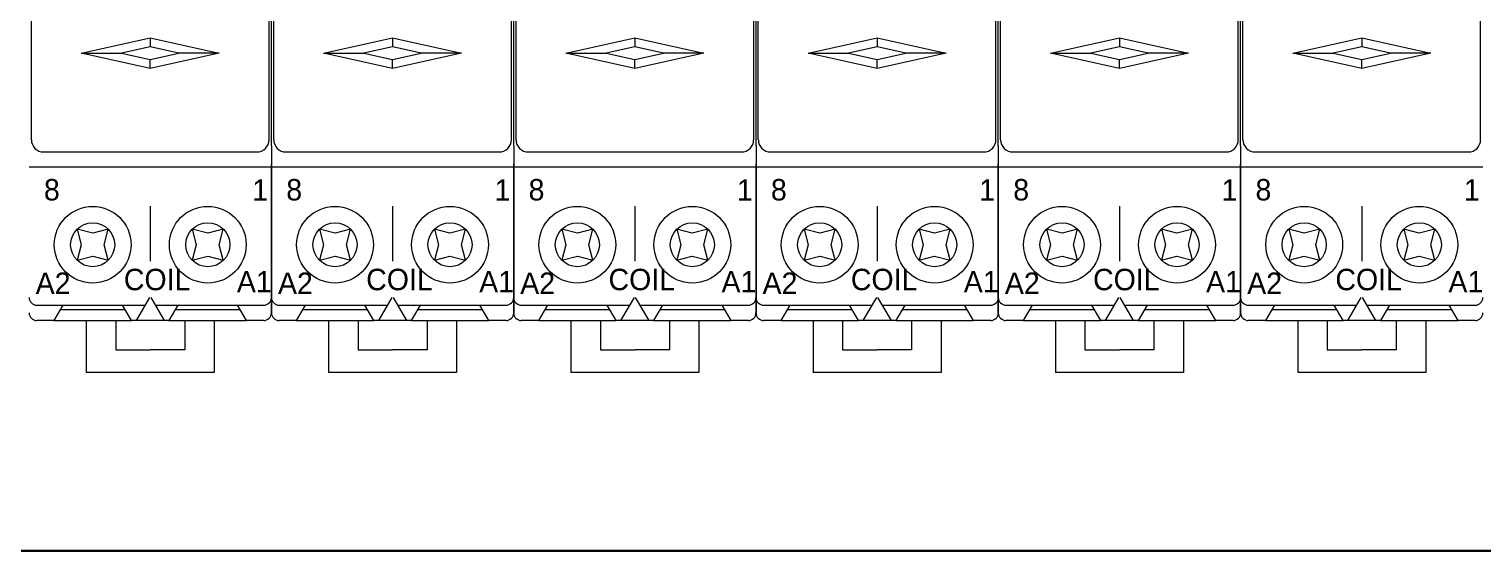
# Model space of a CAD drawing. Header units: millimetres. Extents: x -6000 to 26000, y -6000 to 26000.
# Drawn here: x 117.67 to 130.86, y -4369.93 to -4365.19 of the extents above; entities that cross this region are included whole.
import ezdxf

# ---------------------------------------------------------------- set-up
doc = ezdxf.new("R2010")
doc.units = ezdxf.units.MM
doc.header["$MEASUREMENT"] = 0
for name, color, linetype, lineweight in [('Чертеж и Рисунок_Ном._пера__1', 7, 'Continuous', 15), ('Чертеж и Рисунок_Ном._пера__21', 7, 'Continuous', 30), ('Чертеж и Рисунок_Ном._пера__7', 7, 'Continuous', 15)]:
    doc.layers.add(name, color=color, linetype=linetype, lineweight=lineweight)
doc.styles.add('СГЕНЕРИР_СТИЛЬ_2', font='')
doc.styles.get('СГЕНЕРИР_СТИЛЬ_2').set_extended_font_data('Arial')

msp = doc.modelspace()

# ---------------------------------------------------------------- linework, layer by layer
at = {"layer": 'Чертеж и Рисунок_Ном._пера__21', "color": 7, "linetype": 'Continuous', "lineweight": 30}
msp.add_line((84.398, -4369.925), (155.339, -4369.925), dxfattribs=at)
at = {"layer": 'Чертеж и Рисунок_Ном._пера__7', "color": 7, "linetype": 'Continuous', "lineweight": 15}
for p, q in [((119.869, -4366.248), (119.869, -4362.603)), ((122.067, -4366.248), (122.067, -4362.603)), ((124.265, -4366.248), (124.265, -4362.603)), ((126.462, -4366.248), (126.462, -4362.603)), ((128.66, -4366.248), (128.66, -4362.603)), ((117.692, -4365.399), (117.692, -4364.843)), ((119.848, -4365.399), (119.848, -4364.843)), ((119.89, -4365.399), (119.89, -4364.843)), ((122.046, -4365.399), (122.046, -4364.843)), ((122.088, -4365.399), (122.088, -4364.843)), ((124.244, -4365.399), (124.244, -4364.843)), ((124.285, -4365.399), (124.285, -4364.843)), ((126.441, -4365.399), (126.441, -4364.843)), ((126.483, -4365.399), (126.483, -4364.843)), ((128.639, -4365.399), (128.639, -4364.843)), ((128.681, -4365.399), (128.681, -4364.843)), ((130.837, -4365.399), (130.837, -4364.843)), ((119.869, -4366.248), (119.869, -4364.926)), ((122.067, -4366.248), (122.067, -4364.926)), ((124.265, -4366.248), (124.265, -4364.926)), ((126.462, -4366.248), (126.462, -4364.926)), ((128.66, -4366.248), (128.66, -4364.926)), ((118.144, -4365.406), (118.77, -4365.267)), ((118.77, -4365.267), (119.396, -4365.406)), ((118.77, -4365.267), (118.77, -4365.348)), ((120.342, -4365.406), (120.968, -4365.267)), ((120.968, -4365.267), (121.594, -4365.406)), ((120.968, -4365.267), (120.968, -4365.348)), ((122.54, -4365.406), (123.166, -4365.267)), ((123.166, -4365.267), (123.792, -4365.406)), ((123.166, -4365.267), (123.166, -4365.348)), ((124.737, -4365.406), (125.363, -4365.267)), ((125.363, -4365.267), (125.989, -4365.406)), ((125.363, -4365.267), (125.363, -4365.348)), ((126.935, -4365.406), (127.561, -4365.267)), ((127.561, -4365.267), (128.187, -4365.406)), ((127.561, -4365.267), (127.561, -4365.348)), ((129.133, -4365.406), (129.759, -4365.267)), ((129.759, -4365.267), (130.385, -4365.406)), ((129.759, -4365.267), (129.759, -4365.348)), ((117.692, -4366.192), (117.692, -4365.399)), ((118.77, -4365.545), (118.144, -4365.406)), ((118.144, -4365.406), (118.51, -4365.406)), ((118.77, -4365.348), (118.51, -4365.406)), ((118.51, -4365.406), (118.77, -4365.464)), ((119.03, -4365.406), (118.77, -4365.348)), ((119.396, -4365.406), (118.77, -4365.545)), ((118.77, -4365.464), (119.03, -4365.406)), ((119.396, -4365.406), (119.03, -4365.406)), ((119.848, -4366.192), (119.848, -4365.399)), ((119.89, -4366.192), (119.89, -4365.399)), ((120.968, -4365.545), (120.342, -4365.406)), ((120.342, -4365.406), (120.708, -4365.406)), ((120.968, -4365.348), (120.708, -4365.406)), ((120.708, -4365.406), (120.968, -4365.464)), ((121.227, -4365.406), (120.968, -4365.348)), ((121.594, -4365.406), (120.968, -4365.545)), ((120.968, -4365.464), (121.227, -4365.406)), ((121.594, -4365.406), (121.227, -4365.406)), ((122.046, -4366.192), (122.046, -4365.399)), ((122.088, -4366.192), (122.088, -4365.399)), ((123.166, -4365.545), (122.54, -4365.406)), ((122.54, -4365.406), (122.906, -4365.406)), ((123.166, -4365.348), (122.906, -4365.406)), ((122.906, -4365.406), (123.166, -4365.464)), ((123.425, -4365.406), (123.166, -4365.348)), ((123.792, -4365.406), (123.166, -4365.545)), ((123.166, -4365.464), (123.425, -4365.406)), ((123.792, -4365.406), (123.425, -4365.406)), ((124.244, -4366.192), (124.244, -4365.399)), ((124.285, -4366.192), (124.285, -4365.399)), ((125.363, -4365.545), (124.737, -4365.406)), ((124.737, -4365.406), (125.104, -4365.406)), ((125.363, -4365.348), (125.104, -4365.406)), ((125.104, -4365.406), (125.363, -4365.464)), ((125.623, -4365.406), (125.363, -4365.348)), ((125.989, -4365.406), (125.363, -4365.545)), ((125.363, -4365.464), (125.623, -4365.406)), ((125.989, -4365.406), (125.623, -4365.406)), ((126.441, -4366.192), (126.441, -4365.399)), ((126.483, -4366.192), (126.483, -4365.399)), ((127.561, -4365.545), (126.935, -4365.406)), ((126.935, -4365.406), (127.302, -4365.406)), ((127.561, -4365.348), (127.302, -4365.406)), ((127.302, -4365.406), (127.561, -4365.464)), ((127.821, -4365.406), (127.561, -4365.348)), ((128.187, -4365.406), (127.561, -4365.545)), ((127.561, -4365.464), (127.821, -4365.406)), ((128.187, -4365.406), (127.821, -4365.406)), ((128.639, -4366.192), (128.639, -4365.399)), ((128.681, -4366.192), (128.681, -4365.399)), ((129.759, -4365.545), (129.133, -4365.406)), ((129.133, -4365.406), (129.499, -4365.406)), ((129.759, -4365.348), (129.499, -4365.406)), ((129.499, -4365.406), (129.759, -4365.464)), ((130.019, -4365.406), (129.759, -4365.348)), ((130.385, -4365.406), (129.759, -4365.545)), ((129.759, -4365.464), (130.019, -4365.406)), ((130.385, -4365.406), (130.019, -4365.406)), ((130.837, -4366.192), (130.837, -4365.399)), ((118.77, -4365.545), (118.77, -4365.464)), ((120.968, -4365.545), (120.968, -4365.464)), ((123.166, -4365.545), (123.166, -4365.464)), ((125.363, -4365.545), (125.363, -4365.464)), ((127.561, -4365.545), (127.561, -4365.464)), ((129.759, -4365.545), (129.759, -4365.464)), ((117.803, -4366.303), (119.737, -4366.303)), ((119.869, -4366.248), (119.869, -4367.764)), ((119.869, -4366.248), (119.869, -4367.764)), ((120.001, -4366.303), (121.935, -4366.303)), ((122.067, -4366.248), (122.067, -4367.764)), ((122.067, -4366.248), (122.067, -4367.764)), ((122.199, -4366.303), (124.132, -4366.303)), ((124.265, -4366.248), (124.265, -4367.764)), ((124.265, -4366.248), (124.265, -4367.764)), ((124.397, -4366.303), (126.33, -4366.303)), ((126.462, -4366.248), (126.462, -4367.764)), ((126.462, -4366.248), (126.462, -4367.764)), ((126.594, -4366.303), (128.528, -4366.303)), ((128.66, -4366.248), (128.66, -4367.764)), ((128.66, -4366.248), (128.66, -4367.764)), ((128.792, -4366.303), (130.726, -4366.303)), ((119.869, -4366.442), (117.671, -4366.442)), ((119.869, -4366.442), (117.671, -4366.442)), ((119.869, -4366.497), (119.869, -4366.415)), ((119.869, -4366.415), (119.869, -4366.497)), ((122.067, -4366.442), (119.869, -4366.442)), ((122.067, -4366.442), (119.869, -4366.442)), ((119.869, -4367.625), (119.869, -4366.497)), ((119.869, -4366.497), (119.869, -4367.625)), ((122.067, -4366.497), (122.067, -4366.415)), ((122.067, -4366.415), (122.067, -4366.497)), ((124.265, -4366.442), (122.067, -4366.442)), ((124.265, -4366.442), (122.067, -4366.442)), ((122.067, -4367.625), (122.067, -4366.497)), ((122.067, -4366.497), (122.067, -4367.625)), ((124.265, -4366.497), (124.265, -4366.415)), ((124.265, -4366.415), (124.265, -4366.497)), ((126.462, -4366.442), (124.265, -4366.442)), ((126.462, -4366.442), (124.265, -4366.442)), ((124.265, -4367.625), (124.265, -4366.497)), ((124.265, -4366.497), (124.265, -4367.625)), ((126.462, -4366.497), (126.462, -4366.415)), ((126.462, -4366.415), (126.462, -4366.497)), ((128.66, -4366.442), (126.462, -4366.442)), ((128.66, -4366.442), (126.462, -4366.442)), ((126.462, -4367.625), (126.462, -4366.497)), ((126.462, -4366.497), (126.462, -4367.625)), ((128.66, -4366.497), (128.66, -4366.415)), ((128.66, -4366.415), (128.66, -4366.497)), ((130.858, -4366.442), (128.66, -4366.442)), ((130.858, -4366.442), (128.66, -4366.442)), ((128.66, -4367.625), (128.66, -4366.497)), ((128.66, -4366.497), (128.66, -4367.625)), ((118.77, -4366.795), (118.77, -4367.294)), ((120.968, -4366.795), (120.968, -4367.294)), ((123.166, -4366.795), (123.166, -4367.294)), ((125.363, -4366.795), (125.363, -4367.294)), ((127.561, -4366.795), (127.561, -4367.294)), ((129.759, -4366.795), (129.759, -4367.294)), ((118.107, -4367.003), (118.145, -4367.145)), ((118.248, -4367.041), (118.107, -4367.003)), ((118.39, -4367.003), (118.248, -4367.041)), ((118.352, -4367.145), (118.39, -4367.003)), ((119.292, -4367.041), (119.15, -4367.003)), ((119.15, -4367.003), (119.188, -4367.145)), ((119.433, -4367.003), (119.292, -4367.041)), ((119.395, -4367.145), (119.433, -4367.003)), ((120.305, -4367.003), (120.343, -4367.145)), ((120.446, -4367.041), (120.305, -4367.003)), ((120.588, -4367.003), (120.446, -4367.041)), ((120.55, -4367.145), (120.588, -4367.003)), ((121.489, -4367.041), (121.348, -4367.003)), ((121.348, -4367.003), (121.386, -4367.145)), ((121.631, -4367.003), (121.489, -4367.041)), ((121.593, -4367.145), (121.631, -4367.003)), ((122.502, -4367.003), (122.54, -4367.145)), ((122.644, -4367.041), (122.502, -4367.003)), ((122.786, -4367.003), (122.644, -4367.041)), ((122.748, -4367.145), (122.786, -4367.003)), ((123.687, -4367.041), (123.546, -4367.003)), ((123.546, -4367.003), (123.584, -4367.145)), ((123.829, -4367.003), (123.687, -4367.041)), ((123.791, -4367.145), (123.829, -4367.003)), ((124.7, -4367.003), (124.738, -4367.145)), ((124.842, -4367.041), (124.7, -4367.003)), ((124.983, -4367.003), (124.842, -4367.041)), ((124.945, -4367.145), (124.983, -4367.003)), ((125.885, -4367.041), (125.743, -4367.003)), ((125.743, -4367.003), (125.781, -4367.145)), ((126.027, -4367.003), (125.885, -4367.041)), ((125.989, -4367.145), (126.027, -4367.003)), ((126.898, -4367.003), (126.936, -4367.145)), ((127.04, -4367.041), (126.898, -4367.003)), ((127.181, -4367.003), (127.04, -4367.041)), ((127.143, -4367.145), (127.181, -4367.003)), ((128.083, -4367.041), (127.941, -4367.003)), ((127.941, -4367.003), (127.979, -4367.145)), ((128.224, -4367.003), (128.083, -4367.041)), ((128.186, -4367.145), (128.224, -4367.003)), ((129.096, -4367.003), (129.134, -4367.145)), ((129.237, -4367.041), (129.096, -4367.003)), ((129.379, -4367.003), (129.237, -4367.041)), ((129.341, -4367.145), (129.379, -4367.003)), ((130.281, -4367.041), (130.139, -4367.003)), ((130.139, -4367.003), (130.177, -4367.145)), ((130.422, -4367.003), (130.281, -4367.041)), ((130.384, -4367.145), (130.422, -4367.003)), ((118.145, -4367.145), (118.107, -4367.286)), ((118.39, -4367.286), (118.352, -4367.145)), ((119.188, -4367.145), (119.15, -4367.286)), ((119.433, -4367.286), (119.395, -4367.145)), ((120.343, -4367.145), (120.305, -4367.286)), ((120.588, -4367.286), (120.55, -4367.145)), ((121.386, -4367.145), (121.348, -4367.286)), ((121.631, -4367.286), (121.593, -4367.145)), ((122.54, -4367.145), (122.502, -4367.286)), ((122.786, -4367.286), (122.748, -4367.145)), ((123.584, -4367.145), (123.546, -4367.286)), ((123.829, -4367.286), (123.791, -4367.145)), ((124.738, -4367.145), (124.7, -4367.286)), ((124.983, -4367.286), (124.945, -4367.145)), ((125.781, -4367.145), (125.743, -4367.286)), ((126.027, -4367.286), (125.989, -4367.145)), ((126.936, -4367.145), (126.898, -4367.286)), ((127.181, -4367.286), (127.143, -4367.145)), ((127.979, -4367.145), (127.941, -4367.286)), ((128.224, -4367.286), (128.186, -4367.145)), ((129.134, -4367.145), (129.096, -4367.286)), ((129.379, -4367.286), (129.341, -4367.145)), ((130.177, -4367.145), (130.139, -4367.286)), ((130.422, -4367.286), (130.384, -4367.145)), ((118.107, -4367.286), (118.248, -4367.249)), ((118.248, -4367.249), (118.39, -4367.286)), ((119.15, -4367.286), (119.292, -4367.249)), ((119.292, -4367.249), (119.433, -4367.286)), ((120.305, -4367.286), (120.446, -4367.249)), ((120.446, -4367.249), (120.588, -4367.286)), ((121.348, -4367.286), (121.489, -4367.249)), ((121.489, -4367.249), (121.631, -4367.286)), ((122.502, -4367.286), (122.644, -4367.249)), ((122.644, -4367.249), (122.786, -4367.286)), ((123.546, -4367.286), (123.687, -4367.249)), ((123.687, -4367.249), (123.829, -4367.286)), ((124.7, -4367.286), (124.842, -4367.249)), ((124.842, -4367.249), (124.983, -4367.286)), ((125.743, -4367.286), (125.885, -4367.249)), ((125.885, -4367.249), (126.027, -4367.286)), ((126.898, -4367.286), (127.04, -4367.249)), ((127.04, -4367.249), (127.181, -4367.286)), ((127.941, -4367.286), (128.083, -4367.249)), ((128.083, -4367.249), (128.224, -4367.286)), ((129.096, -4367.286), (129.237, -4367.249)), ((129.237, -4367.249), (129.379, -4367.286)), ((130.139, -4367.286), (130.281, -4367.249)), ((130.281, -4367.249), (130.422, -4367.286)), ((118.645, -4367.833), (118.765, -4367.625)), ((118.775, -4367.625), (118.895, -4367.833)), ((119.869, -4367.764), (119.869, -4367.625)), ((119.869, -4367.625), (119.869, -4367.764)), ((120.843, -4367.833), (120.963, -4367.625)), ((120.973, -4367.625), (121.093, -4367.833)), ((122.067, -4367.764), (122.067, -4367.625)), ((122.067, -4367.625), (122.067, -4367.764)), ((123.04, -4367.833), (123.161, -4367.625)), ((123.17, -4367.625), (123.291, -4367.833)), ((124.265, -4367.764), (124.265, -4367.625)), ((124.265, -4367.625), (124.265, -4367.764)), ((125.238, -4367.833), (125.359, -4367.625)), ((125.368, -4367.625), (125.489, -4367.833)), ((126.462, -4367.764), (126.462, -4367.625)), ((126.462, -4367.625), (126.462, -4367.764)), ((127.436, -4367.833), (127.556, -4367.625)), ((127.566, -4367.625), (127.686, -4367.833)), ((128.66, -4367.764), (128.66, -4367.625)), ((128.66, -4367.625), (128.66, -4367.764)), ((129.634, -4367.833), (129.754, -4367.625)), ((129.764, -4367.625), (129.884, -4367.833)), ((117.741, -4367.694), (118.725, -4367.694)), ((117.977, -4367.694), (117.897, -4367.833)), ((118.544, -4367.736), (117.953, -4367.736)), ((118.6, -4367.833), (118.52, -4367.694)), ((118.815, -4367.694), (119.799, -4367.694)), ((119.02, -4367.694), (118.94, -4367.833)), ((119.587, -4367.736), (118.996, -4367.736)), ((119.643, -4367.833), (119.563, -4367.694)), ((119.939, -4367.694), (120.923, -4367.694)), ((120.175, -4367.694), (120.095, -4367.833)), ((120.742, -4367.736), (120.151, -4367.736)), ((120.798, -4367.833), (120.717, -4367.694)), ((121.013, -4367.694), (121.997, -4367.694)), ((121.218, -4367.694), (121.138, -4367.833)), ((121.785, -4367.736), (121.194, -4367.736)), ((121.841, -4367.833), (121.761, -4367.694)), ((122.136, -4367.694), (123.121, -4367.694)), ((122.373, -4367.694), (122.292, -4367.833)), ((122.939, -4367.736), (122.349, -4367.736)), ((122.996, -4367.833), (122.915, -4367.694)), ((123.211, -4367.694), (124.195, -4367.694)), ((123.416, -4367.694), (123.336, -4367.833)), ((123.983, -4367.736), (123.392, -4367.736)), ((124.039, -4367.833), (123.958, -4367.694)), ((124.334, -4367.694), (125.319, -4367.694)), ((124.571, -4367.694), (124.49, -4367.833)), ((125.137, -4367.736), (124.546, -4367.736)), ((125.193, -4367.833), (125.113, -4367.694)), ((125.408, -4367.694), (126.393, -4367.694)), ((125.614, -4367.694), (125.533, -4367.833)), ((126.18, -4367.736), (125.59, -4367.736)), ((126.237, -4367.833), (126.156, -4367.694)), ((126.532, -4367.694), (127.516, -4367.694)), ((126.768, -4367.694), (126.688, -4367.833)), ((127.335, -4367.736), (126.744, -4367.736)), ((127.391, -4367.833), (127.311, -4367.694)), ((127.606, -4367.694), (128.591, -4367.694)), ((127.812, -4367.694), (127.731, -4367.833)), ((128.378, -4367.736), (127.787, -4367.736)), ((128.434, -4367.833), (128.354, -4367.694)), ((128.73, -4367.694), (129.714, -4367.694)), ((128.966, -4367.694), (128.886, -4367.833)), ((129.533, -4367.736), (128.942, -4367.736)), ((129.589, -4367.833), (129.509, -4367.694)), ((129.804, -4367.694), (130.788, -4367.694)), ((130.009, -4367.694), (129.929, -4367.833)), ((130.576, -4367.736), (129.985, -4367.736)), ((130.632, -4367.833), (130.552, -4367.694)), ((117.897, -4367.833), (117.741, -4367.833)), ((117.897, -4367.833), (118.6, -4367.833)), ((118.19, -4367.833), (118.19, -4368.306)), ((118.457, -4367.833), (118.457, -4368.098)), ((118.645, -4367.833), (118.6, -4367.833)), ((118.895, -4367.833), (118.645, -4367.833)), ((118.94, -4367.833), (118.895, -4367.833)), ((118.94, -4367.833), (119.643, -4367.833)), ((119.083, -4367.833), (119.083, -4368.098)), ((119.35, -4367.833), (119.35, -4368.306)), ((119.799, -4367.833), (119.643, -4367.833)), ((120.095, -4367.833), (119.939, -4367.833)), ((120.095, -4367.833), (120.798, -4367.833)), ((120.388, -4367.833), (120.388, -4368.306)), ((120.655, -4367.833), (120.655, -4368.098)), ((120.843, -4367.833), (120.798, -4367.833)), ((121.093, -4367.833), (120.843, -4367.833)), ((121.138, -4367.833), (121.093, -4367.833)), ((121.138, -4367.833), (121.841, -4367.833)), ((121.281, -4367.833), (121.281, -4368.098)), ((121.548, -4367.833), (121.548, -4368.306)), ((121.997, -4367.833), (121.841, -4367.833)), ((122.292, -4367.833), (122.136, -4367.833)), ((122.292, -4367.833), (122.996, -4367.833)), ((122.586, -4367.833), (122.586, -4368.306)), ((122.853, -4367.833), (122.853, -4368.098)), ((123.04, -4367.833), (122.996, -4367.833)), ((123.291, -4367.833), (123.04, -4367.833)), ((123.336, -4367.833), (123.291, -4367.833)), ((123.336, -4367.833), (124.039, -4367.833)), ((123.479, -4367.833), (123.479, -4368.098)), ((123.746, -4367.833), (123.746, -4368.306)), ((124.195, -4367.833), (124.039, -4367.833)), ((124.49, -4367.833), (124.334, -4367.833)), ((124.49, -4367.833), (125.193, -4367.833)), ((124.783, -4367.833), (124.783, -4368.306)), ((125.05, -4367.833), (125.05, -4368.098)), ((125.238, -4367.833), (125.193, -4367.833)), ((125.489, -4367.833), (125.238, -4367.833)), ((125.533, -4367.833), (125.489, -4367.833)), ((125.533, -4367.833), (126.237, -4367.833)), ((125.676, -4367.833), (125.676, -4368.098)), ((125.943, -4367.833), (125.943, -4368.306)), ((126.393, -4367.833), (126.237, -4367.833)), ((126.688, -4367.833), (126.532, -4367.833)), ((126.688, -4367.833), (127.391, -4367.833)), ((126.981, -4367.833), (126.981, -4368.306)), ((127.248, -4367.833), (127.248, -4368.098)), ((127.436, -4367.833), (127.391, -4367.833)), ((127.686, -4367.833), (127.436, -4367.833)), ((127.731, -4367.833), (127.686, -4367.833)), ((127.731, -4367.833), (128.434, -4367.833)), ((127.874, -4367.833), (127.874, -4368.098)), ((128.141, -4367.833), (128.141, -4368.306)), ((128.591, -4367.833), (128.434, -4367.833)), ((128.886, -4367.833), (128.73, -4367.833)), ((128.886, -4367.833), (129.589, -4367.833)), ((129.179, -4367.833), (129.179, -4368.306)), ((129.446, -4367.833), (129.446, -4368.098)), ((129.634, -4367.833), (129.589, -4367.833)), ((129.884, -4367.833), (129.634, -4367.833)), ((129.929, -4367.833), (129.884, -4367.833)), ((129.929, -4367.833), (130.632, -4367.833)), ((130.072, -4367.833), (130.072, -4368.098)), ((130.339, -4367.833), (130.339, -4368.306)), ((130.788, -4367.833), (130.632, -4367.833)), ((118.457, -4368.098), (118.77, -4368.098)), ((119.083, -4368.098), (118.77, -4368.098)), ((120.655, -4368.098), (120.968, -4368.098)), ((121.281, -4368.098), (120.968, -4368.098)), ((122.853, -4368.098), (123.166, -4368.098)), ((123.479, -4368.098), (123.166, -4368.098)), ((125.05, -4368.098), (125.363, -4368.098)), ((125.676, -4368.098), (125.363, -4368.098)), ((127.248, -4368.098), (127.561, -4368.098)), ((127.874, -4368.098), (127.561, -4368.098)), ((129.446, -4368.098), (129.759, -4368.098)), ((130.072, -4368.098), (129.759, -4368.098)), ((119.35, -4368.306), (118.19, -4368.306)), ((121.548, -4368.306), (120.388, -4368.306)), ((123.746, -4368.306), (122.586, -4368.306)), ((125.943, -4368.306), (124.783, -4368.306)), ((128.141, -4368.306), (126.981, -4368.306)), ((130.339, -4368.306), (129.179, -4368.306))]:
    msp.add_line(p, q, dxfattribs=at)
for centre, radius in [((118.248, -4367.145), 0.348), ((119.292, -4367.145), 0.348), ((120.446, -4367.145), 0.348), ((121.489, -4367.145), 0.348), ((122.644, -4367.145), 0.348), ((123.687, -4367.145), 0.348), ((124.842, -4367.145), 0.348), ((125.885, -4367.145), 0.348), ((127.04, -4367.145), 0.348), ((128.083, -4367.145), 0.348), ((129.237, -4367.145), 0.348), ((130.281, -4367.145), 0.348), ((118.248, -4367.145), 0.2), ((119.292, -4367.145), 0.2), ((120.446, -4367.145), 0.2), ((121.489, -4367.145), 0.2), ((122.644, -4367.145), 0.2), ((123.687, -4367.145), 0.2), ((124.842, -4367.145), 0.2), ((125.885, -4367.145), 0.2), ((127.04, -4367.145), 0.2), ((128.083, -4367.145), 0.2), ((129.237, -4367.145), 0.2), ((130.281, -4367.145), 0.2)]:
    msp.add_circle(centre, radius, dxfattribs=at)
for centre, radius, start, end in [((117.803, -4366.192), 0.111, 180, 270), ((119.737, -4366.192), 0.111, 270, 0), ((120.001, -4366.192), 0.111, 180, 270), ((121.935, -4366.192), 0.111, 270, 0), ((122.199, -4366.192), 0.111, 180, 270), ((124.132, -4366.192), 0.111, 270, 0), ((124.397, -4366.192), 0.111, 180, 270), ((126.33, -4366.192), 0.111, 270, 0), ((126.594, -4366.192), 0.111, 180, 270), ((128.528, -4366.192), 0.111, 270, 0), ((128.792, -4366.192), 0.111, 180, 270), ((130.726, -4366.192), 0.111, 270, 0), ((117.741, -4367.625), 0.0695, 180, 270), ((119.799, -4367.625), 0.0695, 270, 0), ((119.939, -4367.625), 0.0695, 180, 270), ((121.997, -4367.625), 0.0695, 270, 0), ((122.136, -4367.625), 0.0695, 180, 270), ((124.195, -4367.625), 0.0695, 270, 0), ((124.334, -4367.625), 0.0695, 180, 270), ((126.393, -4367.625), 0.0695, 270, 0), ((126.532, -4367.625), 0.0695, 180, 270), ((128.591, -4367.625), 0.0695, 270, 0), ((128.73, -4367.625), 0.0695, 180, 270), ((130.788, -4367.625), 0.0695, 270, 0), ((117.741, -4367.764), 0.0695, 180, 270), ((119.799, -4367.764), 0.0695, 270, 0), ((119.939, -4367.764), 0.0695, 180, 270), ((121.997, -4367.764), 0.0695, 270, 0), ((122.136, -4367.764), 0.0695, 180, 270), ((124.195, -4367.764), 0.0695, 270, 0), ((124.334, -4367.764), 0.0695, 180, 270), ((126.393, -4367.764), 0.0695, 270, 0), ((126.532, -4367.764), 0.0695, 180, 270), ((128.591, -4367.764), 0.0695, 270, 0), ((128.73, -4367.764), 0.0695, 180, 270), ((130.788, -4367.764), 0.0695, 270, 0)]:
    msp.add_arc(centre, radius, start, end, dxfattribs=at)

# ---------------------------------------------------------------- texts
at = {"layer": 'Чертеж и Рисунок_Ном._пера__1', "color": 7, "linetype": 'Continuous', "lineweight": 15, "char_height": 0.19474, "attachment_point": 7, "style": 'СГЕНЕРИР_СТИЛЬ_2'}
for s, insert in [('\\A1;{\\W0.950000x;\\pql;\\fArial|b0|i0|c204|p38;8}', (117.806, -4366.746)), ('\\A1;{\\W0.950000x;\\pql;\\fArial|b0|i0|c204|p38;1}', (119.696, -4366.745)), ('\\A1;{\\W0.950000x;\\pql;\\fArial|b0|i0|c204|p38;8}', (120.004, -4366.746)), ('\\A1;{\\W0.950000x;\\pql;\\fArial|b0|i0|c204|p38;1}', (121.894, -4366.745)), ('\\A1;{\\W0.950000x;\\pql;\\fArial|b0|i0|c204|p38;8}', (122.202, -4366.746)), ('\\A1;{\\W0.950000x;\\pql;\\fArial|b0|i0|c204|p38;1}', (124.092, -4366.745)), ('\\A1;{\\W0.950000x;\\pql;\\fArial|b0|i0|c204|p38;8}', (124.4, -4366.746)), ('\\A1;{\\W0.950000x;\\pql;\\fArial|b0|i0|c204|p38;1}', (126.289, -4366.745)), ('\\A1;{\\W0.950000x;\\pql;\\fArial|b0|i0|c204|p38;8}', (126.598, -4366.746)), ('\\A1;{\\W0.950000x;\\pql;\\fArial|b0|i0|c204|p38;1}', (128.487, -4366.745)), ('\\A1;{\\W0.950000x;\\pql;\\fArial|b0|i0|c204|p38;8}', (128.795, -4366.746)), ('\\A1;{\\W0.950000x;\\pql;\\fArial|b0|i0|c204|p38;1}', (130.685, -4366.745)), ('\\A1;{\\W0.950000x;\\pql;\\fArial|b0|i0|c204|p38;A2}', (117.731, -4367.592)), ('\\A1;{\\W0.950000x;\\pql;\\fArial|b0|i0|c204|p38;COIL}', (118.531, -4367.561)), ('\\A1;{\\W0.950000x;\\pql;\\fArial|b0|i0|c204|p38;A1}', (119.556, -4367.578)), ('\\A1;{\\W0.950000x;\\pql;\\fArial|b0|i0|c204|p38;A2}', (119.929, -4367.592)), ('\\A1;{\\W0.950000x;\\pql;\\fArial|b0|i0|c204|p38;COIL}', (120.729, -4367.561)), ('\\A1;{\\W0.950000x;\\pql;\\fArial|b0|i0|c204|p38;A1}', (121.754, -4367.578)), ('\\A1;{\\W0.950000x;\\pql;\\fArial|b0|i0|c204|p38;A2}', (122.126, -4367.592)), ('\\A1;{\\W0.950000x;\\pql;\\fArial|b0|i0|c204|p38;COIL}', (122.927, -4367.561)), ('\\A1;{\\W0.950000x;\\pql;\\fArial|b0|i0|c204|p38;A1}', (123.952, -4367.578)), ('\\A1;{\\W0.950000x;\\pql;\\fArial|b0|i0|c204|p38;A2}', (124.324, -4367.592)), ('\\A1;{\\W0.950000x;\\pql;\\fArial|b0|i0|c204|p38;COIL}', (125.125, -4367.561)), ('\\A1;{\\W0.950000x;\\pql;\\fArial|b0|i0|c204|p38;A1}', (126.149, -4367.578)), ('\\A1;{\\W0.950000x;\\pql;\\fArial|b0|i0|c204|p38;A2}', (126.522, -4367.592)), ('\\A1;{\\W0.950000x;\\pql;\\fArial|b0|i0|c204|p38;COIL}', (127.322, -4367.561)), ('\\A1;{\\W0.950000x;\\pql;\\fArial|b0|i0|c204|p38;A1}', (128.347, -4367.578)), ('\\A1;{\\W0.950000x;\\pql;\\fArial|b0|i0|c204|p38;A2}', (128.72, -4367.592)), ('\\A1;{\\W0.950000x;\\pql;\\fArial|b0|i0|c204|p38;COIL}', (129.52, -4367.561)), ('\\A1;{\\W0.950000x;\\pql;\\fArial|b0|i0|c204|p38;A1}', (130.545, -4367.578))]:
    msp.add_mtext(s, dxfattribs=dict(at, insert=insert))

doc.saveas('drawing.dxf')
